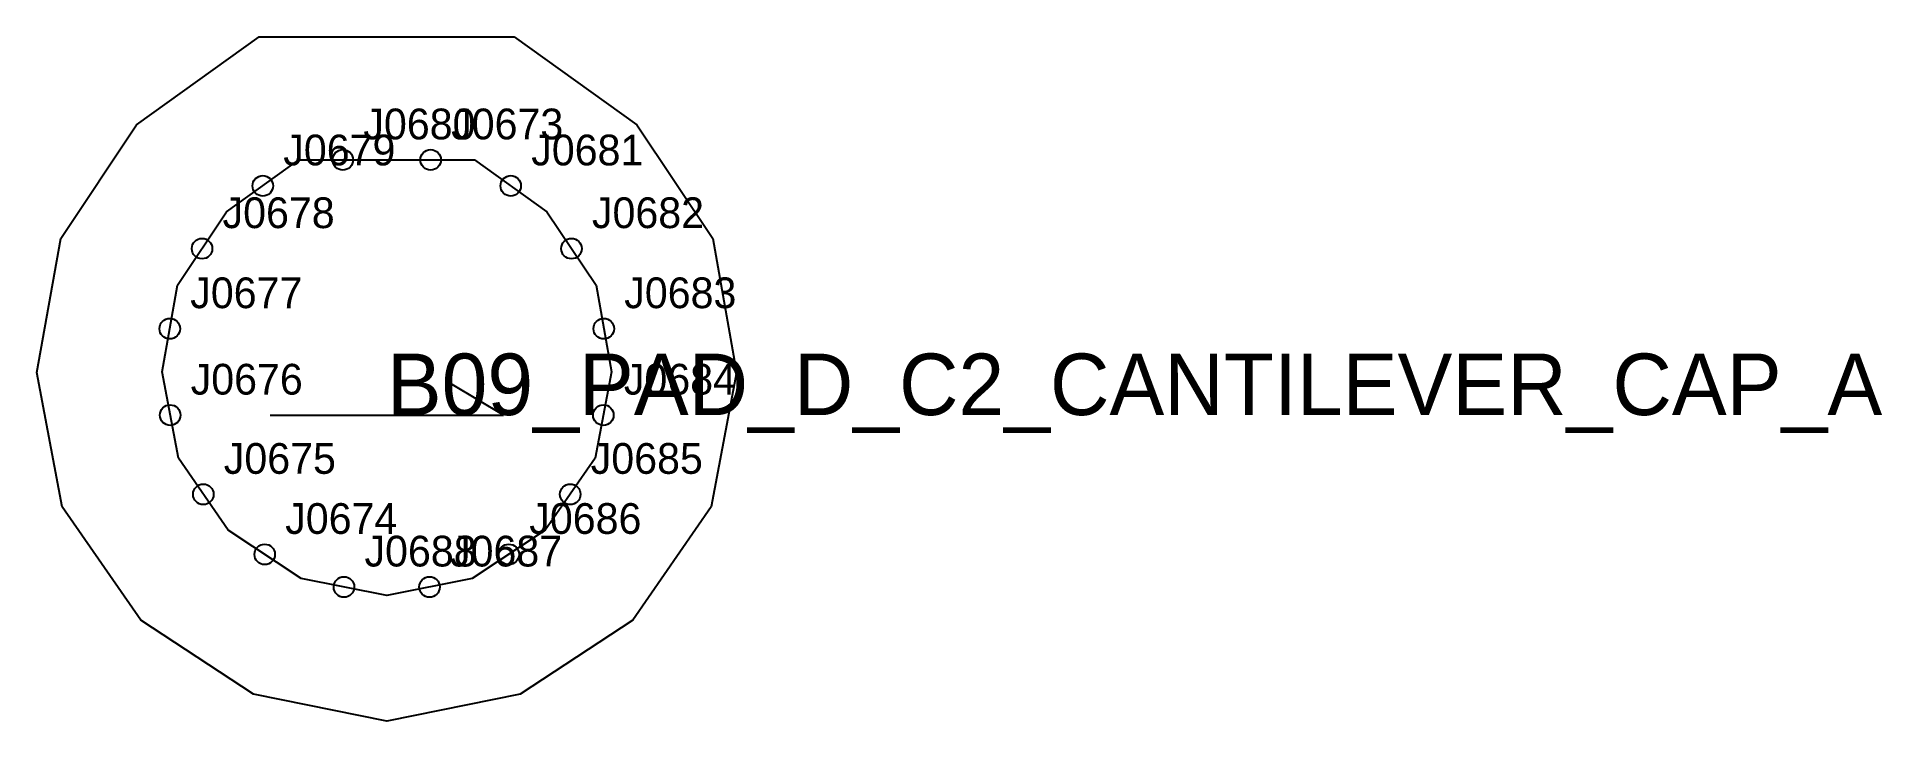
# Model space of a CAD drawing. Header units: millimetres. Extents: x -34 to 146, y -34 to 33.
import ezdxf

# ---------------------------------------------------------------- set-up
doc = ezdxf.new("R2010")
doc.units = ezdxf.units.MM
for name, color, linetype in [('CUT', 1, 'Continuous'), ('GRAIN', 3, 'Continuous'), ('LABEL', 7, 'Continuous'), ('NOTCH', 2, 'Continuous'), ('SEW', 5, 'Continuous')]:
    doc.layers.add(name, color=color, linetype=linetype)

msp = doc.modelspace()

# ---------------------------------------------------------------- linework, layer by layer
at = {"layer": 'CUT'}
msp.add_lwpolyline([(12.44, 32.67), (24.39, 24.07), (31.78, 13.01), (34.11, -0.09), (31.64, -13.18), (23.99, -24.22), (13, -31.46), (0, -34.08), (-13, -31.46), (-23.99, -24.22), (-31.64, -13.18), (-34.11, -0.09), (-31.78, 13.01), (-24.39, 24.07), (-12.44, 32.67), (12.44, 32.67)], close=True, dxfattribs=at)
at = {"layer": 'GRAIN'}
for p, q in [((11.37, -4.23), (6.37, -1.23)), ((-11.37, -4.23), (11.37, -4.23))]:
    msp.add_line(p, q, dxfattribs=at)
at = {"layer": 'NOTCH'}
for centre in [(-4.28, 20.67), (4.28, 20.67), (-12.09, 18.13), (12.09, 18.13), (-18.01, 12.01), (18.01, 12.01), (-21.16, 4.2), (21.16, 4.2), (-21.12, -4.23), (21.12, -4.23), (-17.89, -11.96), (17.89, -11.96), (-11.9, -17.82), (11.9, -17.82), (-4.17, -21), (4.17, -21)]:
    msp.add_circle(centre, 1, dxfattribs=at)
at = {"layer": 'SEW'}
msp.add_lwpolyline([(0, 20.67), (8.57, 20.67), (15.62, 15.59), (20.41, 8.43), (21.91, -0.02), (20.32, -8.44), (15.45, -15.47), (8.34, -20.16), (0, -21.84), (-8.34, -20.16), (-15.45, -15.47), (-20.32, -8.44), (-21.91, -0.02), (-20.41, 8.43), (-15.62, 15.59), (-8.57, 20.67)], close=True, dxfattribs=at)

# ---------------------------------------------------------------- texts
at = {"layer": 'LABEL'}
for s, height, p in [('J0680', 3, (-2.28, 22.67)), ('J0673', 3, (6.28, 22.67)), ('J0679', 3, (-10.09, 20.13)), ('J0681', 3, (14.09, 20.13)), ('J0678', 3, (-16.01, 14.01)), ('J0682', 3, (20.01, 14.01)), ('J0677', 3, (-19.16, 6.2)), ('J0683', 3, (23.16, 6.2)), ('B09_PAD_D_C2_CANTILEVER_CAP_A', 6, (0, -4.23)), ('J0676', 3, (-19.12, -2.23)), ('J0684', 3, (23.12, -2.23)), ('J0675', 3, (-15.89, -9.96)), ('J0685', 3, (19.89, -9.96)), ('J0674', 3, (-9.9, -15.82)), ('J0686', 3, (13.9, -15.82)), ('J0688', 3, (-2.17, -19)), ('J0687', 3, (6.17, -19))]:
    msp.add_text(s, height=height, dxfattribs=at).set_placement(p)

doc.saveas('drawing.dxf')
